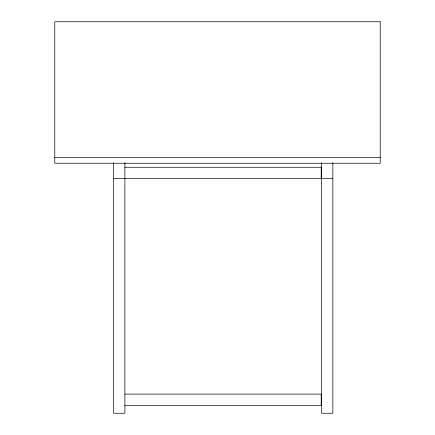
<?xml version="1.0" encoding="UTF-8"?>
<svg xmlns="http://www.w3.org/2000/svg" width="435" height="435" viewBox="0 0 435 435"><rect width="100%" height="100%" fill="white"/><g stroke="black" fill="none" stroke-linecap="round" stroke-linejoin="round"><path stroke-width="0.65" d="M54.772 157.475L380.228 157.475M124.899 167.263L321.199 167.263L321.199 178.616L113.546 178.616M321.498 178.616L332.851 178.616M124.899 394.105L321.199 394.105L321.199 405.458L124.899 405.458M332.851 162.723L332.851 413.25L321.498 413.25L321.498 162.723M124.899 162.723L124.899 413.25L113.546 413.25L113.546 162.723M380.228 21.75L54.772 21.75L54.772 163.255L380.228 163.255L380.228 21.75"/></g></svg>
